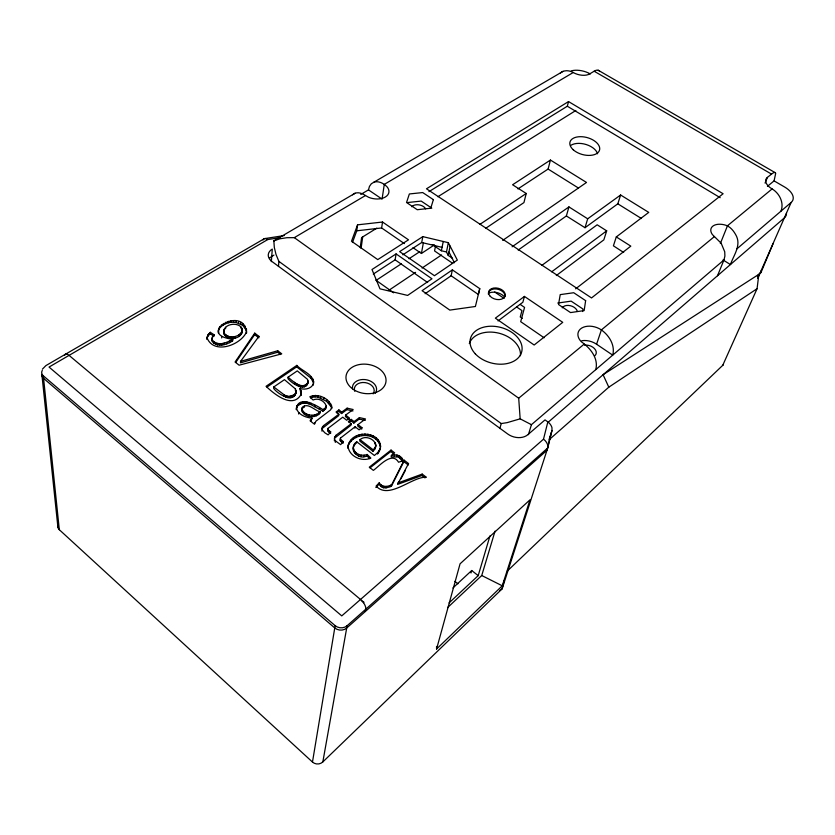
<?xml version="1.0" encoding="UTF-8"?>
<svg xmlns="http://www.w3.org/2000/svg" width="835" height="835" viewBox="0 0 835 835"><rect width="100%" height="100%" fill="white"/><g stroke="black" fill="none" stroke-linecap="round" stroke-linejoin="round"><path stroke-width="1.25" d="M296.007 393.588L295.496 388.974L284.453 379.654L273.786 386.939L273.661 388.421C277.836 394.214 295.507 404.985 296.185 390.54M207.257 336.474L207.049 339.448L207.852 335.044L210.305 332.309L214.073 334.762L214.021 336.265L210.263 333.812L210.305 332.309M207.216 337.977L207.852 335.044M207.811 336.547L208.875 333.656M246.471 328.896L246.502 333.217C245.187 303.533 193.929 334.637 232.84 339.26L232.767 340.753C227.047 344.584 217.591 347.976 212.372 341.598L211.913 338.446L214.073 334.762M212.434 336.672L211.871 339.949M212.372 341.598L211.913 338.446M213.833 343.154L213.875 341.661L212.424 340.106M215.587 344.239L215.639 342.736L213.875 341.661M217.538 344.907L217.601 343.404L215.639 342.736M218.561 331.745L218.509 333.248L218.488 329.961M218.436 331.464L218.927 328.176M218.864 329.668L219.887 326.485M219.636 345.179L219.688 343.686L217.601 343.404M219.835 327.988L221.327 326.412L221.39 324.909M221.692 337.956L221.755 336.463M221.776 345.116L221.828 343.613L226.849 342.329L232.84 339.26M221.327 326.412L223.352 324.94L223.415 323.437M223.707 332.132C223.373 322.289 243.622 321.172 242.171 331.923C240.083 341.348 221.014 340.409 224.041 329.439M223.77 333.322L223.77 330.629M224.177 334.449L223.832 331.829M224.104 344.667L224.166 343.175M224.897 335.513L224.229 332.956M225.554 328.792L225.617 327.289M223.352 324.94L225.753 323.667L225.815 322.174M225.961 336.495L226.024 335.002L224.959 334.01M226.786 343.822L226.849 342.329M227.266 337.34L227.329 335.847L226.024 335.002M225.753 323.667L228.247 322.79L228.31 321.298M227.976 337.653L228.038 336.15M228.686 337.956L228.759 336.463L227.329 335.847M229.521 342.653L229.594 341.16M228.247 322.79L230.825 322.31L230.898 320.817M230.23 338.342L230.303 336.839L228.759 336.463M231.9 338.488L231.973 336.985C236.086 336.849 241.179 334.772 242.244 330.43M232.015 341.254L232.088 339.761M230.825 322.31L233.497 322.216L233.57 320.723M340.45 438.093L340.398 439.179L343.362 441.694L343.154 443.145L340.189 440.63L340.45 438.093L355.125 426.758L359.081 429.816L361.941 427.666L357.985 424.608L365.5 418.961L359.426 417.615L354.082 421.602L353.852 423.063L350.992 420.85L351.211 419.389L354.082 421.602M233.623 338.384L233.696 336.891M235.313 338.008L235.387 336.515M246.388 330.389L242.818 325.41L236.117 322.498L236.19 321.005M238.539 323.124L238.612 321.621M238.633 336.463L238.716 334.971M240.083 335.409L240.156 333.916M240.772 324.095L240.856 322.602M241.127 328.625L241.211 327.132M241.148 334.292L241.231 332.8M241.879 328.145L242.171 331.923M241.847 333.134L241.931 331.641M242.14 330.743L242.223 329.24M240.574 361.357L277.731 350.763L281.76 353.842L239.123 365.198L235.073 362.035L254.727 333.144L258.923 336.359L240.574 361.357L240.49 362.849L277.606 352.245L280.623 354.551M242.818 325.41L242.901 323.917M307.948 383.589L307.593 379.424L297.281 370.886L288.075 377.18L287.939 378.652C291.937 383.38 305.422 392.888 308.115 382.117C303.001 390.832 292.72 381.219 288.075 377.18M330.691 433.396L327.758 430.912L328.009 428.386L342.747 417.197L346.671 420.235L349.541 418.105L345.617 415.089L353.163 409.515L347.12 408.169L341.745 412.104L341.546 413.565L338.707 411.373L338.906 409.912L341.745 412.104M327.758 430.912L328.009 428.386M245.125 327.738L245.208 326.245M235.731 362.453L254.633 334.637L254.727 333.144M258.923 336.359L258.819 337.851L254.633 334.637M296.582 406.822L296.331 409.672C297.636 394.245 316.496 405.33 323.124 409.724L325.796 407.417L326.234 405.873C324.46 400.842 318.062 397.512 313.041 400.017L309.806 396.782C318.02 392.732 331.704 399.12 331.631 408.649L331.641 405.674M271.344 261.637L272.283 249.08A13.402 8.83 5.5 0 0 272.064 261.605L507.711 433.991A14.529 10.667 16.6 0 0 527.814 434.711L545.025 419.89L547.843 421.905A7.191 4.467 49 0 1 551.977 427.75L551.977 430.62L547.718 447.988L502.096 588.884L499.57 590.543M278.473 266.48L278.88 261.365L276.009 254.477L274.318 247.473L273.838 240.845L355.115 193.219A18.892 11.45 58.9 0 1 365.49 195.515L368.579 197.269A14.038 8.726 9.1 0 0 385.321 197.029A14.038 8.726 9.1 0 0 386.741 186.476L384.277 184.389A18.641 11.544 59.1 0 0 373.913 182.197L371.304 183.794L369.456 186.424L368.465 189.889L360.762 194.43M277.606 352.245L277.731 350.763M284.203 396.448L284.338 394.965L273.786 386.939M285.831 397.22L285.977 395.748L284.338 394.965M287.407 397.7L287.543 396.218L285.977 395.748M301.435 393.744C293.137 409.933 273.88 393.786 266.052 386.302L296.832 365.386C302.03 371.293 315.651 374.925 313.292 385.039L313.459 383.568C311.538 388.922 304.765 389.987 299.911 388.473L301.278 395.226L301.289 391.156L299.911 388.473M288.993 397.857L289.14 396.385L294.045 394.892L296.164 392.116M290.684 397.711L290.83 396.228M292.365 397.22L292.511 395.738M294.525 383.756L294.671 382.284M267.002 387.064L296.686 366.857L296.832 365.386M293.899 396.364L294.045 394.892M295.35 390.446L295.496 388.974M295.287 395.07L295.444 393.588M296.926 385.478L297.083 384.006M298.742 386.501L298.899 385.018M312.081 418.189L310.704 420.955L312.081 418.189C305.954 417.604 298.095 414.849 296.488 408.2L297.051 405.559M296.895 407.031L297.897 404.411M300.715 387.127L300.871 385.655M297.74 405.883L298.951 404.839L299.107 403.368M298.606 413.993L298.763 412.521M301.132 392.627L301.289 391.156M298.951 404.839L300.715 403.869L300.871 402.397M302.594 387.242L302.75 385.77M301.769 410.653L301.926 409.181C304.806 416.133 315.139 417.166 320.191 411.843C314.555 410.611 307.551 401.739 302.197 407.689L301.769 410.653C304.639 417.604 314.972 418.627 320.003 413.315L320.191 411.843M302.03 409.16L302.197 407.689M300.715 403.869L302.708 403.305L302.865 401.833M304.378 386.866L304.535 385.394M302.437 412.313L302.594 410.841M303.136 407.939L303.293 406.468M306.027 386L306.195 384.528M304.211 407.376L304.378 405.904M302.708 403.305L304.796 403.117L304.952 401.645M304.149 414.035L304.316 412.563M307.27 384.872L307.426 383.401M308.021 382.232L308.188 380.76M326.234 405.873L325.608 408.889L322.936 411.185L310.829 404.558L306.842 403.295L307.009 401.823M306.497 415.506L306.664 414.035M313.678 381.303L313.501 382.774L310.985 378.151L311.152 376.679M308.856 403.796L309.023 402.324M312.77 380.52L312.937 379.048M309.075 416.446L309.242 414.974M310.829 404.558L310.996 403.086M310.568 397.919L312.436 397.262L312.603 395.8M311.716 416.801L311.883 415.339M312.436 397.262L315.098 396.855L315.275 395.393M314.795 406.802L314.972 405.33M314.242 416.55L314.419 415.078M331.443 407.136L326.558 401.28L317.791 397.053L317.968 395.581M314.67 424.003L315.849 421.247L330.503 409.943L331.829 407.177M316.288 415.767L316.465 414.296M318.626 414.306L318.813 412.845M320.671 397.888L320.849 396.416M319.429 409.505L319.607 408.044M722.672 365.49L757.074 288.712L758.838 274.339L603.089 374.717L608.798 387.179L548.981 439.847L551.977 430.62M323.625 399.307L323.813 397.836M322.936 411.185L323.124 409.724M323.938 410.496L324.126 409.035M338.874 414.212L323.51 425.673L322.028 428.616L338.676 415.673L338.874 414.212L336.035 412.02L338.906 409.912M321.966 431.173L322.216 427.155M323.322 427.134L323.51 425.673M325.608 408.889L325.796 407.417M326.558 401.28L326.746 399.808M329.021 403.42L329.209 401.959M369.686 458.603L366.92 455.9C357.964 460.763 347.631 448.249 356.754 441.778L374.383 455.482L377.744 452.601L380.384 448.186L379.142 451.86L379.403 450.42M330.608 405.382L330.806 403.921M328.823 432.165L329.021 430.703L327.946 429.451M380.134 449.627C383.954 430.891 351.222 428.658 348.174 445.869C353.215 431.904 377.973 431.799 380.436 447.351L380.697 445.9M352.454 242.505L356.775 230.804L357.568 224.845L382.534 222.026L408.503 239.822L377.754 259.601L351.514 241.211L357.568 224.845M360.229 247.494L361.607 237.589L376.825 228.153M351.211 423.742L335.91 435.359L334.428 438.323L350.992 425.192L351.211 423.742L348.341 421.518L351.211 419.389M334.376 440.911L334.626 436.862M361.085 248.433L362.682 236.921M335.701 436.809L335.91 435.359M335.315 442.393L335.524 440.932L334.584 439.45M348.393 444.418L347.851 448.155L348.07 446.704C349.395 456.599 362.098 462.173 370.855 458.06L367.16 454.449C361.899 456.745 353.915 454 353.393 447.727M340.189 440.63L340.398 439.179M341.264 441.892L341.473 440.442M345.617 415.089L345.408 416.54L349.322 419.567M341.546 413.565L346.901 409.63L347.12 408.169M582.611 311.528L582.987 309.033L571.15 301.143L557.738 303.053M404.38 243.601L381.626 227.955L382.534 222.026M349.176 443.667L349.406 442.206M350.857 441.527L351.076 440.076M353.195 439.461L353.414 438.01M354.896 428.209L355.125 426.758M353.163 449.178L353.591 446.224M353.372 450.639L353.591 449.199M353.988 446.182L354.217 444.731M357.985 424.608L357.756 426.069L361.712 429.117L361.941 427.666M355.992 437.634L356.211 436.183M353.936 452.027L354.165 450.576M355.042 444.7L355.272 443.249M353.852 423.063L359.196 419.066L359.426 417.615M354.865 453.311L355.094 451.86M356.524 443.228L356.754 441.778M358.841 436.34L359.071 434.878M356.159 454.511L356.388 453.071M360.031 439.627L359.791 441.078L372.942 451.276C381.95 443.385 367.4 433.188 360.031 439.627L373.193 449.835L372.942 451.276M358.476 455.91L358.706 454.459M361.764 435.567L362.004 434.116M361.002 456.63L361.242 455.179M364.759 435.327L364.989 433.876M373.287 274.068L395.112 259.842L396.093 253.913L431.966 278.796L407.637 295.423L379.977 288.837L371.992 269.517L396.093 253.913M504.246 580.409L502.096 588.884L322.832 761.927A7.296 6.826 0.7 0 1 312.478 762.042L335.138 625.645L43.316 375.823A7.859 5.448 -5.2 0 1 42.282 370.448M363.81 456.641L364.05 455.19M367.703 435.588L367.943 434.137M366.92 455.9L367.16 454.449M370.5 436.298L370.74 434.847M373.151 437.477L373.402 436.027M595.772 369.634C598.737 358.184 590.136 347.903 581.327 341.765A15.207 10.229 17.9 0 1 581.755 328.03A15.207 10.229 17.9 0 1 601.096 329.731C609.039 335.2 615.395 345.262 612.713 355.136L596.294 344.041A15.03 10.239 18 0 0 581.818 340.722M375.656 439.116L375.907 437.665M374.915 444.001L375.176 442.55M374.821 449.021L375.781 445.472M375.677 443.969L375.531 446.923M377.712 440.995L377.973 439.544M379.205 442.988L379.455 441.538M377.744 452.601L377.483 454.042L378.589 452.591M322.832 761.927L347.109 625.739L547.718 447.988A7.285 4.467 48.7 0 0 543.512 439.179L547.843 421.905M380.113 445.107L380.363 443.656M402.835 254.821L421.717 242.505L422.802 236.618L448.353 242.693L457.319 260.092L434.44 275.717L399.631 251.617L422.802 236.618M375.854 487.494L378.923 484.29L379.184 482.86C381.898 487.452 387.523 486.982 391.657 484.791L404.13 460.168L408.524 463.55L408.231 464.991L403.837 461.598L404.13 460.168M412.981 247.682L421.414 253.475L423.408 242.599M403.837 461.598L391.385 486.22C388.098 487.473 383.954 489.153 380.948 486.419L381.209 484.978M382.284 487.306L382.555 485.876M383.557 487.807L383.829 486.377M370.02 467.851L390.759 451.516L391.03 450.075L394.663 452.873L391.417 455.44L391.135 456.881L398.493 457.006L402.637 461.285M386.073 487.932L386.344 486.502M394.37 456.411L394.642 454.981C398.493 454.48 402.042 457.089 403.336 460.628L403.044 462.058M435.494 246.095L434.555 250.938L452.622 263.276M365.302 611.523L365.74 609.226A8.371 3.883 50 0 0 363.455 602.661L360.511 599.467L69.065 355.386A7.484 3.037 56.9 0 0 64.744 355.292M390.102 486.669L390.383 485.239M396.719 456.484L396.99 455.044M391.385 486.22L391.657 484.791M398.493 457.006L398.775 455.566M400.038 457.914L400.32 456.474M452.528 258.359L448.228 255.426L446.474 251.982L441.391 250.771L443.239 241.482M401.812 459.741L402.105 458.3M408.524 463.55L397.596 484.415L421.884 475.512L424.984 477.902M446.474 251.982L448.353 242.693M448.228 255.426L450.128 246.137M773.137 243.517L761.343 271.667L757.815 275.56M451.13 275.759L452.361 269.872L479.749 288.639L478.382 294.505L451.13 275.759L425.13 293.732M761.436 270.102L760.894 272.669L757.397 276.531M421.884 475.512L422.197 474.082L426.33 477.276C412.678 476.096 388.859 500.332 376.115 486.053L379.184 482.86M717.495 275.748L723.966 259.935L724.905 256.053L724.728 251.784L721.179 243.235L712.37 234.562A13.704 8.089 19.7 0 1 724.237 224.792C730.103 225.961 734.09 231.253 736.564 236.357C740.989 246.168 733.474 255.593 730.448 264.549L723.026 259.956M479.749 288.639L475.397 306.487L449.804 310.098L422.092 290.674L452.361 269.872M551.204 432.927L546.967 450.305L346.702 628.024A8.434 7.275 6.8 0 1 334.752 627.93L43.577 378.37A7.849 5.448 -5.2 0 1 42.021 374.393M502.691 240.407L586.504 182.458L550.442 160.059L512.586 184.765L526.227 193.48L523.942 202.592L485.573 228.414M517.94 188.919L548.094 169.056L550.442 160.059M428.919 191.653L567.32 106.233L568.541 101.578L723.11 193.741L591.535 297.949L426.476 188.793L568.541 101.578M524.432 296.415L495.364 318.156L534.16 345.012L562.738 322.341L524.432 296.415L522.867 302.249L498.036 320.922M780.986 211.14C784.295 202.759 779.41 193.177 771.968 188.846A12.984 7.191 20 0 1 767.313 177.479L771.519 174.097A17.368 4.102 -57.8 0 1 775.705 173.304L774.076 180.882L767.448 186.32M436.569 649.025L460.064 563.823L529.995 499.821L502.252 585.794L436.569 649.025L436.538 646.467M499.852 428.574L501.24 423.564L507.148 422.635L520.163 418.836L531.425 424.681L723.966 259.935M518.191 250.062L566.37 215.962L568.938 206.913L587.683 218.801L620.614 195.004L648.743 212.393L616.293 236.931L613.412 245.824L623.672 252.473M471.003 572.977L471.712 570.503L478.194 575.639L449.105 602.891M478.194 575.639L489.957 535.924M566.37 215.962L585.022 227.715L587.683 218.801M447.56 607.629L481.732 575.524L495.04 531.144M528.398 434.659L531.425 424.681M541.894 265.342L597.161 224.803L606.69 230.846L603.841 239.864L556.319 275.54M585.022 227.715L617.816 203.823L620.614 195.004M596.576 344.229L601.388 329.908L714.28 236.67M246.596 331.725C240.95 345.158 213.854 355 207.09 337.945M720.354 243.528L727.483 225.763L772.104 188.919M765.058 183.084L767.407 177.427M757.794 276.709L758.838 274.339M757.752 278.337L759.297 274.819M759.746 273.817L791.152 202.446A17.472 9.769 20.1 0 0 784.67 187.04L774.076 180.882M314.847 422.541L314.137 423.982L310.088 420.798L310.87 419.483M400.852 478.946L405.392 470.355M42.387 369.174L45.904 365.594L264.403 238.643L284.182 235.574M398.243 483.319L399.548 481.137M373.193 449.835L375.072 447.581M343.362 441.694L340.607 444.648L335.524 440.932M507.325 571.036L723.423 364.676M208.823 335.159L210.263 333.812M452.904 587.976L471.712 570.503M363.455 602.661L363.966 602.212L362.066 600.96M543.512 439.179L341.765 615.886L49.035 367.056L267.764 239.551L280.142 237.631M547.677 422.667L784.357 217.893A17.284 9.822 20.3 0 0 786.466 213.249M736.981 248.799L791.152 202.446M520.163 418.836L518.702 398.201L584.176 344.124M391.03 450.075L369.279 467.183L373.349 470.376C378.996 466.483 391.98 450.848 398.566 462.235L403.336 460.628M575.639 288.837L630.811 246.137L616.293 236.931M349.082 422.27L350.992 420.85M551.684 271.813L606.69 230.846M336.787 412.782L338.707 411.373M512.106 246.784L568.938 206.913M388.588 290.486L415.6 272.367M422.082 268.025L441.527 254.978M479.948 224.344L526.227 193.48M608.798 387.179L757.074 288.712M421.414 253.475L434.471 244.853M376.408 280.184L401.395 263.756M408.993 258.756L419.859 251.617M437.864 196.736L575.847 110.481M352.527 194.795L355.115 193.219M560.41 72.937C564.042 69.869 569.293 70.224 573.228 72.509A11.94 6.367 14.2 0 0 589.604 73.96L594.155 71.215A16.335 6.169 -59.9 0 1 599.551 71.319M273.932 255.124L271.74 256.46A13.329 8.841 5.5 0 0 269.59 258.151M274.402 240.584L273.838 240.845L279.923 238.789L286.916 237.704L294.327 237.651L365.49 195.515M573.228 72.509L384.277 184.389L382.086 199.106L368.465 189.889M373.913 182.197L563.155 71.278M397.877 482.985L422.197 474.082M391.417 455.44L394.642 454.981M356.775 230.804L381.626 227.955M407.918 202.508L421.195 201.089L431.789 208.155M219.688 343.686L221.828 343.613M315.098 396.855L317.791 397.053M230.303 336.839L231.973 336.985M304.796 403.117L306.842 403.295M233.497 322.216L236.117 322.498M287.543 396.218L289.14 396.385M346.901 409.63L352.944 410.977M359.196 419.066L365.26 420.423M421.717 242.505L442.07 247.358M481.732 575.524L502.252 585.794M598.278 70.276L774.932 172.521M594.155 71.215L771.519 174.097M567.32 106.233L720.198 197.686M617.816 203.823L641.437 218.519M548.094 169.056L578.467 188.052M329.021 430.703L330.89 431.935L328.113 434.868L324.805 432.791L322.153 429.712M432.227 244.53L441.391 250.771M520.257 304.472L524.557 307.395L520.696 321.684L544.138 337.789M494.654 291.968L504.1 298.419M516.708 307.019L521.958 310.61L520.247 316.956L522.334 318.386M395.112 259.842L427.656 282.512M375.813 280.122L393.682 292.793M294.327 237.651L518.702 398.201M278.88 261.365L501.24 423.564M296.686 366.857L310.985 378.151M390.759 451.516L393.473 453.614M454.908 581.369L457.935 583.79M57.907 525.904A6.889 5.281 -10 0 0 59.316 529.724L312.478 762.042M378.923 484.29L380.948 486.419M448.927 252.013L454.428 262.743M43.316 375.823L59.316 529.724M42.021 375.823L57.918 527.292M347.109 625.739A8.454 7.285 6.8 0 1 335.138 625.645M263.067 239.989A6.607 3.59 58.6 0 1 267.764 239.551M352.433 387.91A12.139 8.882 8.6 0 1 367.191 379.946A12.139 8.882 8.6 0 1 375.228 393.327M354.76 391.344A9.989 7.317 8.6 0 1 365.187 382.607A9.989 7.317 8.6 0 1 373.088 393.87M571.286 70.86A16.074 8.674 14.3 0 1 590.293 73.95M584.542 345.21A8.548 5.824 18 0 1 594.395 348.508A8.548 5.824 18 0 1 594.75 355.825M411.759 206.736A7.598 4.78 10.5 0 1 418.972 204.857A7.598 4.78 10.5 0 1 425.599 208.834M562.247 307.833A8.037 5.344 16.6 0 1 570.409 305.714A8.037 5.344 16.6 0 1 577.319 311.403M488.392 294.264A8.465 5.647 13.8 0 1 496.835 289.035A8.465 5.647 13.8 0 1 504.914 296.675M489.206 292.887A10.792 7.233 13.8 0 1 503.996 296.394M469.322 343.571A26.355 18.401 14.4 0 1 498.485 333.082A26.355 18.401 14.4 0 1 520.435 355.7M570.869 145.321A15.239 8.809 15 0 1 586.306 144.57A15.239 8.809 15 0 1 597.557 153.797M585.638 300.642L584.156 310.589L570.535 312.582L558.521 304.514L560.222 294.619L573.718 292.73L585.638 300.642M433.375 199.638L430.745 208.239L417.26 209.71L406.541 202.508L409.359 193.96L422.708 192.561L433.375 199.638M352.558 388.87A20.155 14.644 8.7 0 0 385.603 383.401A20.155 14.644 8.7 0 0 359.843 364.457A20.155 14.644 8.7 0 0 352.558 388.87M490.228 296.31A8.465 5.647 13.8 0 0 504.57 297.062A8.465 5.647 13.8 0 0 495.948 287.939A8.465 5.647 13.8 0 0 490.228 296.31M475.313 353.852A26.48 18.401 14.4 0 0 520.08 355.553A26.48 18.401 14.4 0 0 492.807 326.245A26.48 18.401 14.4 0 0 475.313 353.852M573.259 149.778A15.301 8.788 15 0 0 598.799 151.636A15.301 8.788 15 0 0 582.245 136.742A15.301 8.788 15 0 0 573.259 149.778"/></g></svg>
